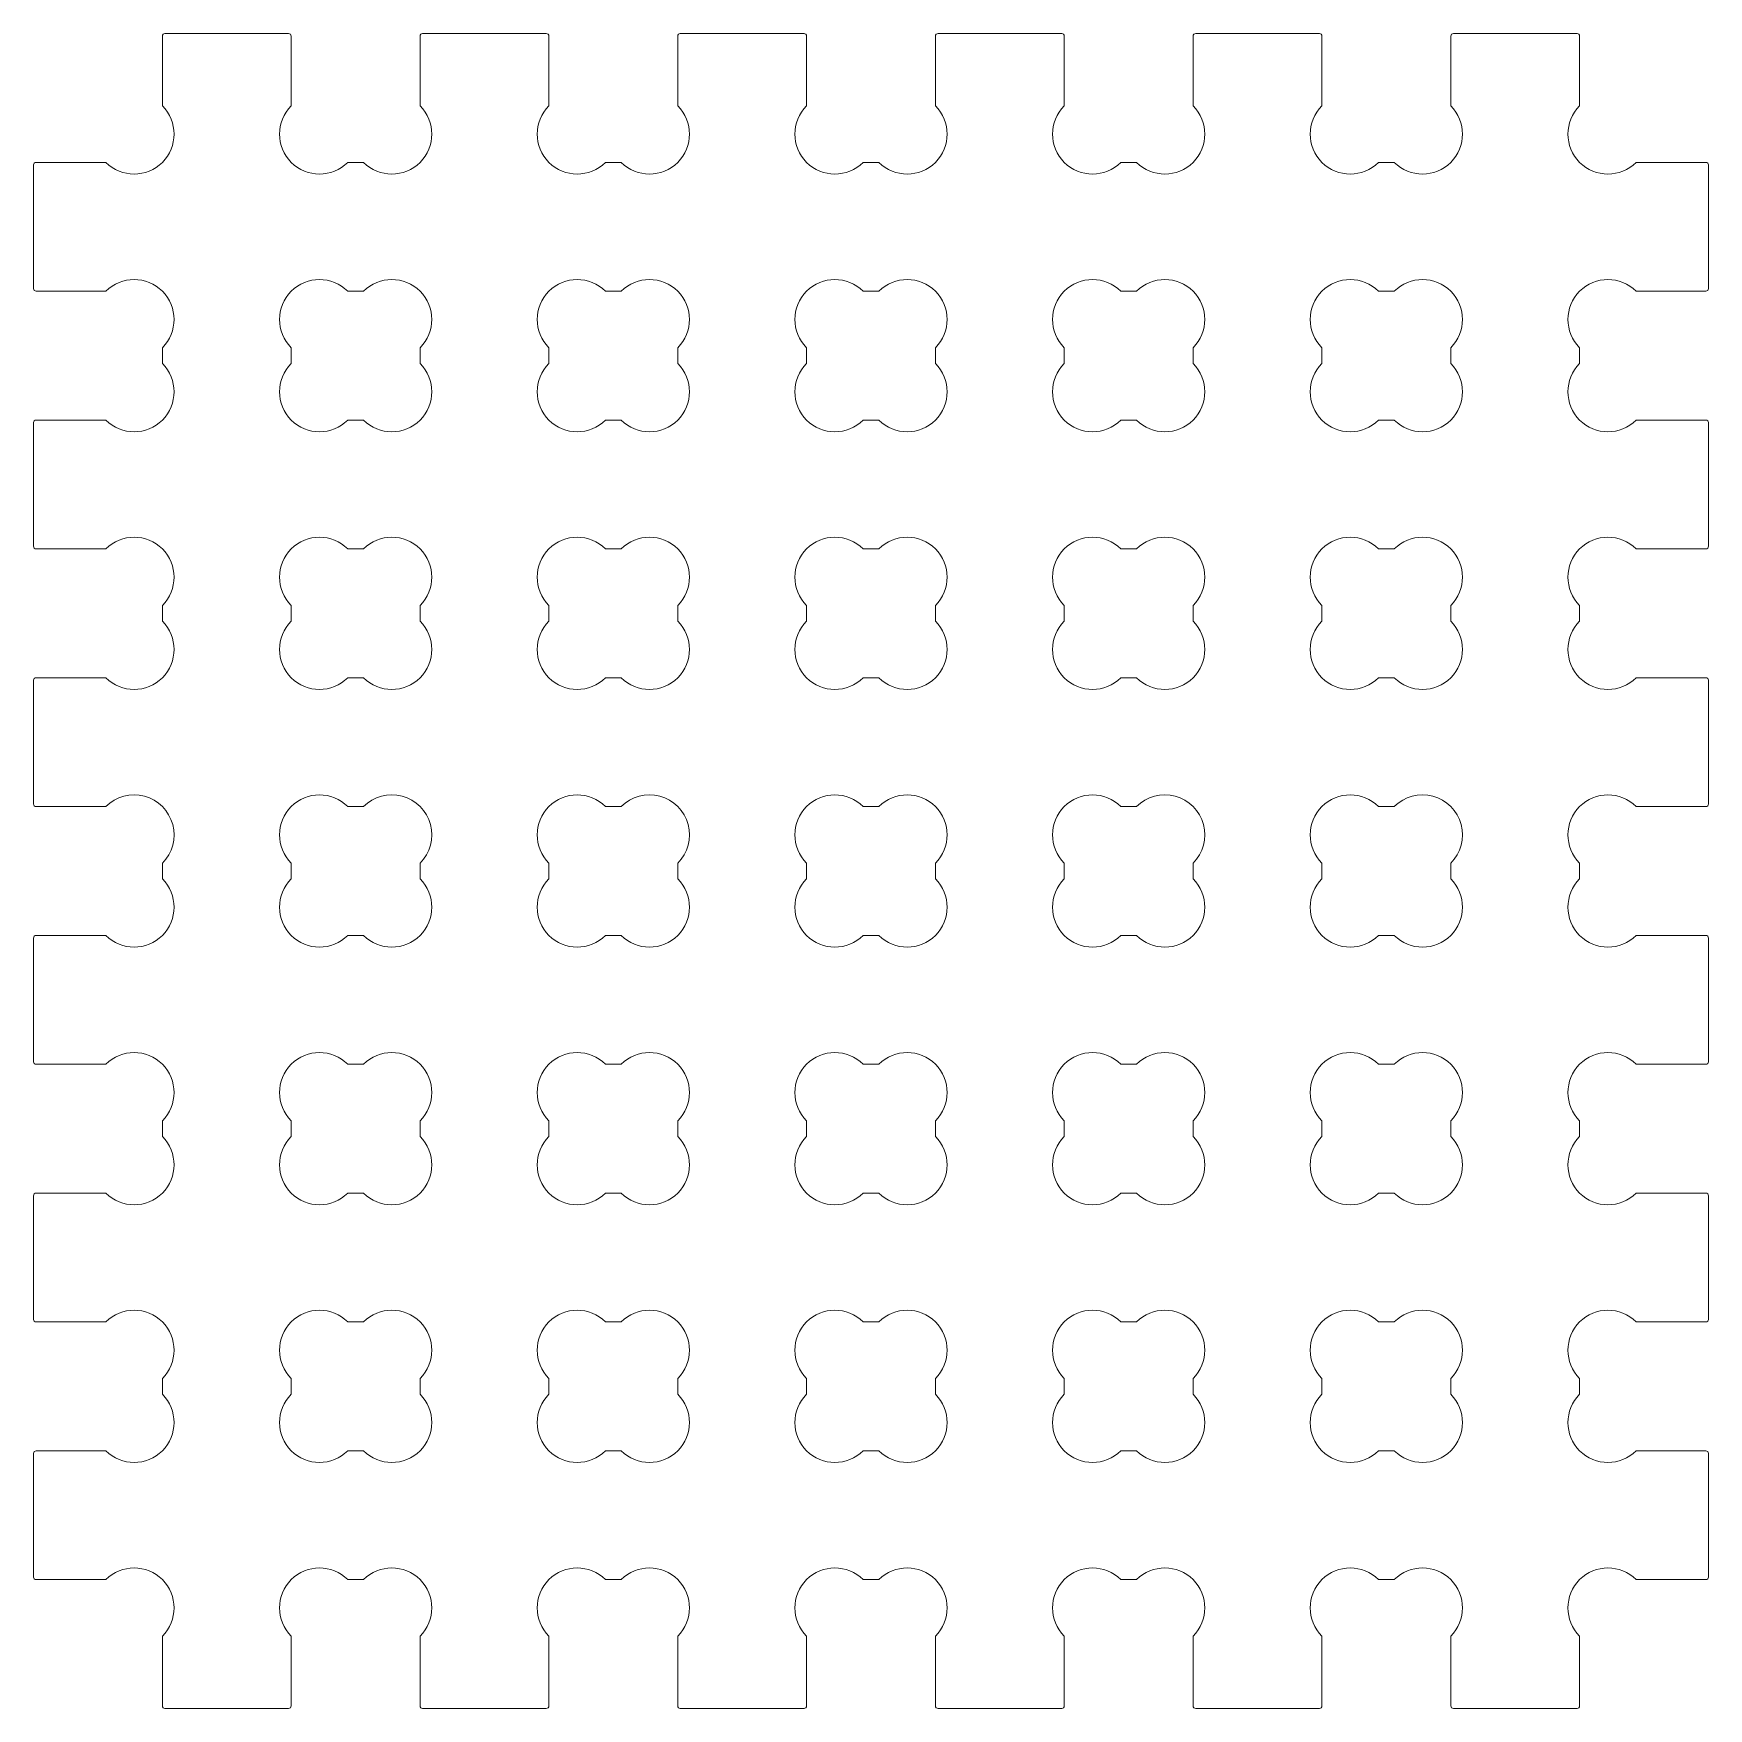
# Model space of a CAD drawing. Extents: x -32.5 to 32.5, y -32.5 to 32.5.
import ezdxf

# ---------------------------------------------------------------- set-up
doc = ezdxf.new("R2010")
doc.units = 0
doc.layers.get('0').update_dxf_attribs({"lineweight": 0})
doc.layers.add('holes', color=1, linetype='Continuous', lineweight=0)

msp = doc.modelspace()

# ---------------------------------------------------------------- linework, layer by layer
at = {"flags": 128}
msp.add_lwpolyline([(29.692, -17.5, 1), (27.5, -19.692), (27.5, -20.308, 1), (29.692, -22.5), (32.4, -22.5, -0.414214), (32.5, -22.6), (32.5, -27.4, -0.414214), (32.4, -27.5), (29.692, -27.5, 1), (27.5, -29.692), (27.5, -32.4, -0.414214), (27.4, -32.5), (22.6, -32.5, -0.414214), (22.5, -32.4), (22.5, -29.692, 1), (20.308, -27.5), (19.692, -27.5, 1), (17.5, -29.692), (17.5, -32.4, -0.414214), (17.4, -32.5), (12.6, -32.5, -0.414214), (12.5, -32.4), (12.5, -29.692, 1), (10.308, -27.5), (9.692, -27.5, 1), (7.5, -29.692), (7.5, -32.4, -0.414214), (7.4, -32.5), (2.6, -32.5, -0.414214), (2.5, -32.4), (2.5, -29.692, 1), (0.308, -27.5), (-0.308, -27.5, 1), (-2.5, -29.692), (-2.5, -32.4, -0.414214), (-2.6, -32.5), (-7.4, -32.5, -0.414214), (-7.5, -32.4), (-7.5, -29.692, 1), (-9.692, -27.5), (-10.308, -27.5, 1), (-12.5, -29.692), (-12.5, -32.4, -0.414214), (-12.6, -32.5), (-17.4, -32.5, -0.414214), (-17.5, -32.4), (-17.5, -29.692, 1), (-19.692, -27.5), (-20.308, -27.5, 1), (-22.5, -29.692), (-22.5, -32.4, -0.414214), (-22.6, -32.5), (-27.4, -32.5, -0.414214), (-27.5, -32.4), (-27.5, -29.692, 1), (-29.692, -27.5), (-32.4, -27.5, -0.414214), (-32.5, -27.4), (-32.5, -22.6, -0.414214), (-32.4, -22.5), (-29.692, -22.5, 1), (-27.5, -20.308), (-27.5, -19.692, 1), (-29.692, -17.5), (-32.4, -17.5, -0.414214), (-32.5, -17.4), (-32.5, -12.6, -0.414214), (-32.4, -12.5), (-29.692, -12.5, 1), (-27.5, -10.308), (-27.5, -9.692, 1), (-29.692, -7.5), (-32.4, -7.5, -0.414214), (-32.5, -7.4), (-32.5, -2.6, -0.414214), (-32.4, -2.5), (-29.692, -2.5, 1), (-27.5, -0.308), (-27.5, 0.308, 1), (-29.692, 2.5), (-32.4, 2.5, -0.414214), (-32.5, 2.6), (-32.5, 7.4, -0.414214), (-32.4, 7.5), (-29.692, 7.5, 1), (-27.5, 9.692), (-27.5, 10.308, 1), (-29.692, 12.5), (-32.4, 12.5, -0.414214), (-32.5, 12.6), (-32.5, 17.4, -0.414214), (-32.4, 17.5), (-29.692, 17.5, 1), (-27.5, 19.692), (-27.5, 20.308, 1), (-29.692, 22.5), (-32.4, 22.5, -0.414214), (-32.5, 22.6), (-32.5, 27.4, -0.414214), (-32.4, 27.5), (-29.692, 27.5, 1), (-27.5, 29.692), (-27.5, 32.4, -0.414214), (-27.4, 32.5), (-22.6, 32.5, -0.414214), (-22.5, 32.4), (-22.5, 29.692, 1), (-20.308, 27.5), (-19.692, 27.5, 1), (-17.5, 29.692), (-17.5, 32.4, -0.414214), (-17.4, 32.5), (-12.6, 32.5, -0.414214), (-12.5, 32.4), (-12.5, 29.692, 1), (-10.308, 27.5), (-9.692, 27.5, 1), (-7.5, 29.692), (-7.5, 32.4, -0.414214), (-7.4, 32.5), (-2.6, 32.5, -0.414214), (-2.5, 32.4), (-2.5, 29.692, 1), (-0.308, 27.5), (0.308, 27.5, 1), (2.5, 29.692), (2.5, 32.4, -0.414214), (2.6, 32.5), (7.4, 32.5, -0.414214), (7.5, 32.4), (7.5, 29.692, 1), (9.692, 27.5), (10.308, 27.5, 1), (12.5, 29.692), (12.5, 32.4, -0.414214), (12.6, 32.5), (17.4, 32.5, -0.414214), (17.5, 32.4), (17.5, 29.692, 1), (19.692, 27.5), (20.308, 27.5, 1), (22.5, 29.692), (22.5, 32.4, -0.414214), (22.6, 32.5), (27.4, 32.5, -0.414214), (27.5, 32.4), (27.5, 29.692, 1), (29.692, 27.5), (32.4, 27.5, -0.414214), (32.5, 27.4), (32.5, 22.6, -0.414214), (32.4, 22.5), (29.692, 22.5, 1), (27.5, 20.308), (27.5, 19.692, 1), (29.692, 17.5), (32.4, 17.5, -0.414214), (32.5, 17.4), (32.5, 12.6, -0.414214), (32.4, 12.5), (29.692, 12.5, 1), (27.5, 10.308), (27.5, 9.692, 1), (29.692, 7.5), (32.4, 7.5, -0.414214), (32.5, 7.4), (32.5, 2.6, -0.414214), (32.4, 2.5), (29.692, 2.5, 1), (27.5, 0.308), (27.5, -0.308, 1), (29.692, -2.5), (32.4, -2.5, -0.414214), (32.5, -2.6), (32.5, -7.4, -0.414214), (32.4, -7.5), (29.692, -7.5, 1), (27.5, -9.692), (27.5, -10.308, 1), (29.692, -12.5), (32.4, -12.5, -0.414214), (32.5, -12.6), (32.5, -17.4, -0.414214), (32.4, -17.5), (29.692, -17.5)], format="xyb", dxfattribs=at)
at = {"layer": 'holes', "flags": 128}
for points in [[(-22.5, 19.692, 1), (-20.308, 17.5), (-19.692, 17.5, 1), (-17.5, 19.692), (-17.5, 20.308, 1), (-19.692, 22.5), (-20.308, 22.5, 1), (-22.5, 20.308), (-22.5, 19.692)], [(-12.5, 19.692, 1), (-10.308, 17.5), (-9.692, 17.5, 1), (-7.5, 19.692), (-7.5, 20.308, 1), (-9.692, 22.5), (-10.308, 22.5, 1), (-12.5, 20.308), (-12.5, 19.692)], [(-2.5, 19.692, 1), (-0.308, 17.5), (0.308, 17.5, 1), (2.5, 19.692), (2.5, 20.308, 1), (0.308, 22.5), (-0.308, 22.5, 1), (-2.5, 20.308), (-2.5, 19.692)], [(7.5, 19.692, 1), (9.692, 17.5), (10.308, 17.5, 1), (12.5, 19.692), (12.5, 20.308, 1), (10.308, 22.5), (9.692, 22.5, 1), (7.5, 20.308), (7.5, 19.692)], [(17.5, 19.692, 1), (19.692, 17.5), (20.308, 17.5, 1), (22.5, 19.692), (22.5, 20.308, 1), (20.308, 22.5), (19.692, 22.5, 1), (17.5, 20.308), (17.5, 19.692)], [(-22.5, 9.692, 1), (-20.308, 7.5), (-19.692, 7.5, 1), (-17.5, 9.692), (-17.5, 10.308, 1), (-19.692, 12.5), (-20.308, 12.5, 1), (-22.5, 10.308), (-22.5, 9.692)], [(-12.5, 9.692, 1), (-10.308, 7.5), (-9.692, 7.5, 1), (-7.5, 9.692), (-7.5, 10.308, 1), (-9.692, 12.5), (-10.308, 12.5, 1), (-12.5, 10.308), (-12.5, 9.692)], [(-2.5, 9.692, 1), (-0.308, 7.5), (0.308, 7.5, 1), (2.5, 9.692), (2.5, 10.308, 1), (0.308, 12.5), (-0.308, 12.5, 1), (-2.5, 10.308), (-2.5, 9.692)], [(7.5, 9.692, 1), (9.692, 7.5), (10.308, 7.5, 1), (12.5, 9.692), (12.5, 10.308, 1), (10.308, 12.5), (9.692, 12.5, 1), (7.5, 10.308), (7.5, 9.692)], [(17.5, 9.692, 1), (19.692, 7.5), (20.308, 7.5, 1), (22.5, 9.692), (22.5, 10.308, 1), (20.308, 12.5), (19.692, 12.5, 1), (17.5, 10.308), (17.5, 9.692)], [(-22.5, -0.308, 1), (-20.308, -2.5), (-19.692, -2.5, 1), (-17.5, -0.308), (-17.5, 0.308, 1), (-19.692, 2.5), (-20.308, 2.5, 1), (-22.5, 0.308), (-22.5, -0.308)], [(-12.5, -0.308, 1), (-10.308, -2.5), (-9.692, -2.5, 1), (-7.5, -0.308), (-7.5, 0.308, 1), (-9.692, 2.5), (-10.308, 2.5, 1), (-12.5, 0.308), (-12.5, -0.308)], [(-2.5, -0.308, 1), (-0.308, -2.5), (0.308, -2.5, 1), (2.5, -0.308), (2.5, 0.308, 1), (0.308, 2.5), (-0.308, 2.5, 1), (-2.5, 0.308), (-2.5, -0.308)], [(7.5, -0.308, 1), (9.692, -2.5), (10.308, -2.5, 1), (12.5, -0.308), (12.5, 0.308, 1), (10.308, 2.5), (9.692, 2.5, 1), (7.5, 0.308), (7.5, -0.308)], [(17.5, -0.308, 1), (19.692, -2.5), (20.308, -2.5, 1), (22.5, -0.308), (22.5, 0.308, 1), (20.308, 2.5), (19.692, 2.5, 1), (17.5, 0.308), (17.5, -0.308)], [(-22.5, -10.308, 1), (-20.308, -12.5), (-19.692, -12.5, 1), (-17.5, -10.308), (-17.5, -9.692, 1), (-19.692, -7.5), (-20.308, -7.5, 1), (-22.5, -9.692), (-22.5, -10.308)], [(-12.5, -10.308, 1), (-10.308, -12.5), (-9.692, -12.5, 1), (-7.5, -10.308), (-7.5, -9.692, 1), (-9.692, -7.5), (-10.308, -7.5, 1), (-12.5, -9.692), (-12.5, -10.308)], [(-2.5, -10.308, 1), (-0.308, -12.5), (0.308, -12.5, 1), (2.5, -10.308), (2.5, -9.692, 1), (0.308, -7.5), (-0.308, -7.5, 1), (-2.5, -9.692), (-2.5, -10.308)], [(7.5, -10.308, 1), (9.692, -12.5), (10.308, -12.5, 1), (12.5, -10.308), (12.5, -9.692, 1), (10.308, -7.5), (9.692, -7.5, 1), (7.5, -9.692), (7.5, -10.308)], [(17.5, -10.308, 1), (19.692, -12.5), (20.308, -12.5, 1), (22.5, -10.308), (22.5, -9.692, 1), (20.308, -7.5), (19.692, -7.5, 1), (17.5, -9.692), (17.5, -10.308)], [(-22.5, -20.308, 1), (-20.308, -22.5), (-19.692, -22.5, 1), (-17.5, -20.308), (-17.5, -19.692, 1), (-19.692, -17.5), (-20.308, -17.5, 1), (-22.5, -19.692), (-22.5, -20.308)], [(-12.5, -20.308, 1), (-10.308, -22.5), (-9.692, -22.5, 1), (-7.5, -20.308), (-7.5, -19.692, 1), (-9.692, -17.5), (-10.308, -17.5, 1), (-12.5, -19.692), (-12.5, -20.308)], [(-2.5, -20.308, 1), (-0.308, -22.5), (0.308, -22.5, 1), (2.5, -20.308), (2.5, -19.692, 1), (0.308, -17.5), (-0.308, -17.5, 1), (-2.5, -19.692), (-2.5, -20.308)], [(7.5, -20.308, 1), (9.692, -22.5), (10.308, -22.5, 1), (12.5, -20.308), (12.5, -19.692, 1), (10.308, -17.5), (9.692, -17.5, 1), (7.5, -19.692), (7.5, -20.308)], [(17.5, -20.308, 1), (19.692, -22.5), (20.308, -22.5, 1), (22.5, -20.308), (22.5, -19.692, 1), (20.308, -17.5), (19.692, -17.5, 1), (17.5, -19.692), (17.5, -20.308)]]:
    msp.add_lwpolyline(points, format="xyb", dxfattribs=at)

doc.saveas('drawing.dxf')
